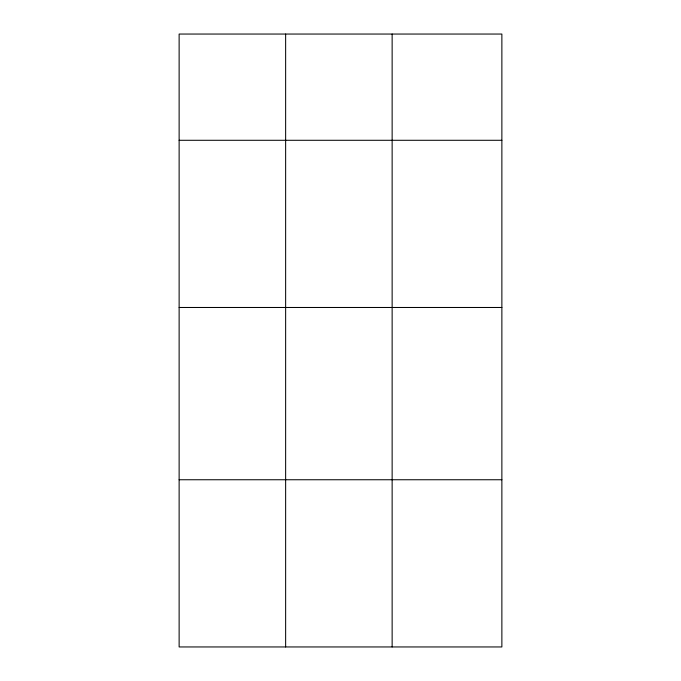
<?xml version="1.0" encoding="UTF-8"?>
<svg xmlns="http://www.w3.org/2000/svg" width="681" height="681" viewBox="0 0 681 681"><rect width="100%" height="100%" fill="white"/><g stroke="black" fill="none" stroke-linecap="round" stroke-linejoin="round"><path stroke-width="1.02" d="M501.871 307.48L501.871 34.05L179.129 34.05L179.129 646.95L501.871 646.95L501.871 307.48L179.129 307.48M179.129 140.286L501.871 140.286M179.129 479.747L501.871 479.747M392.137 34.05L392.137 646.95M285.637 34.05L285.637 646.95"/></g></svg>
